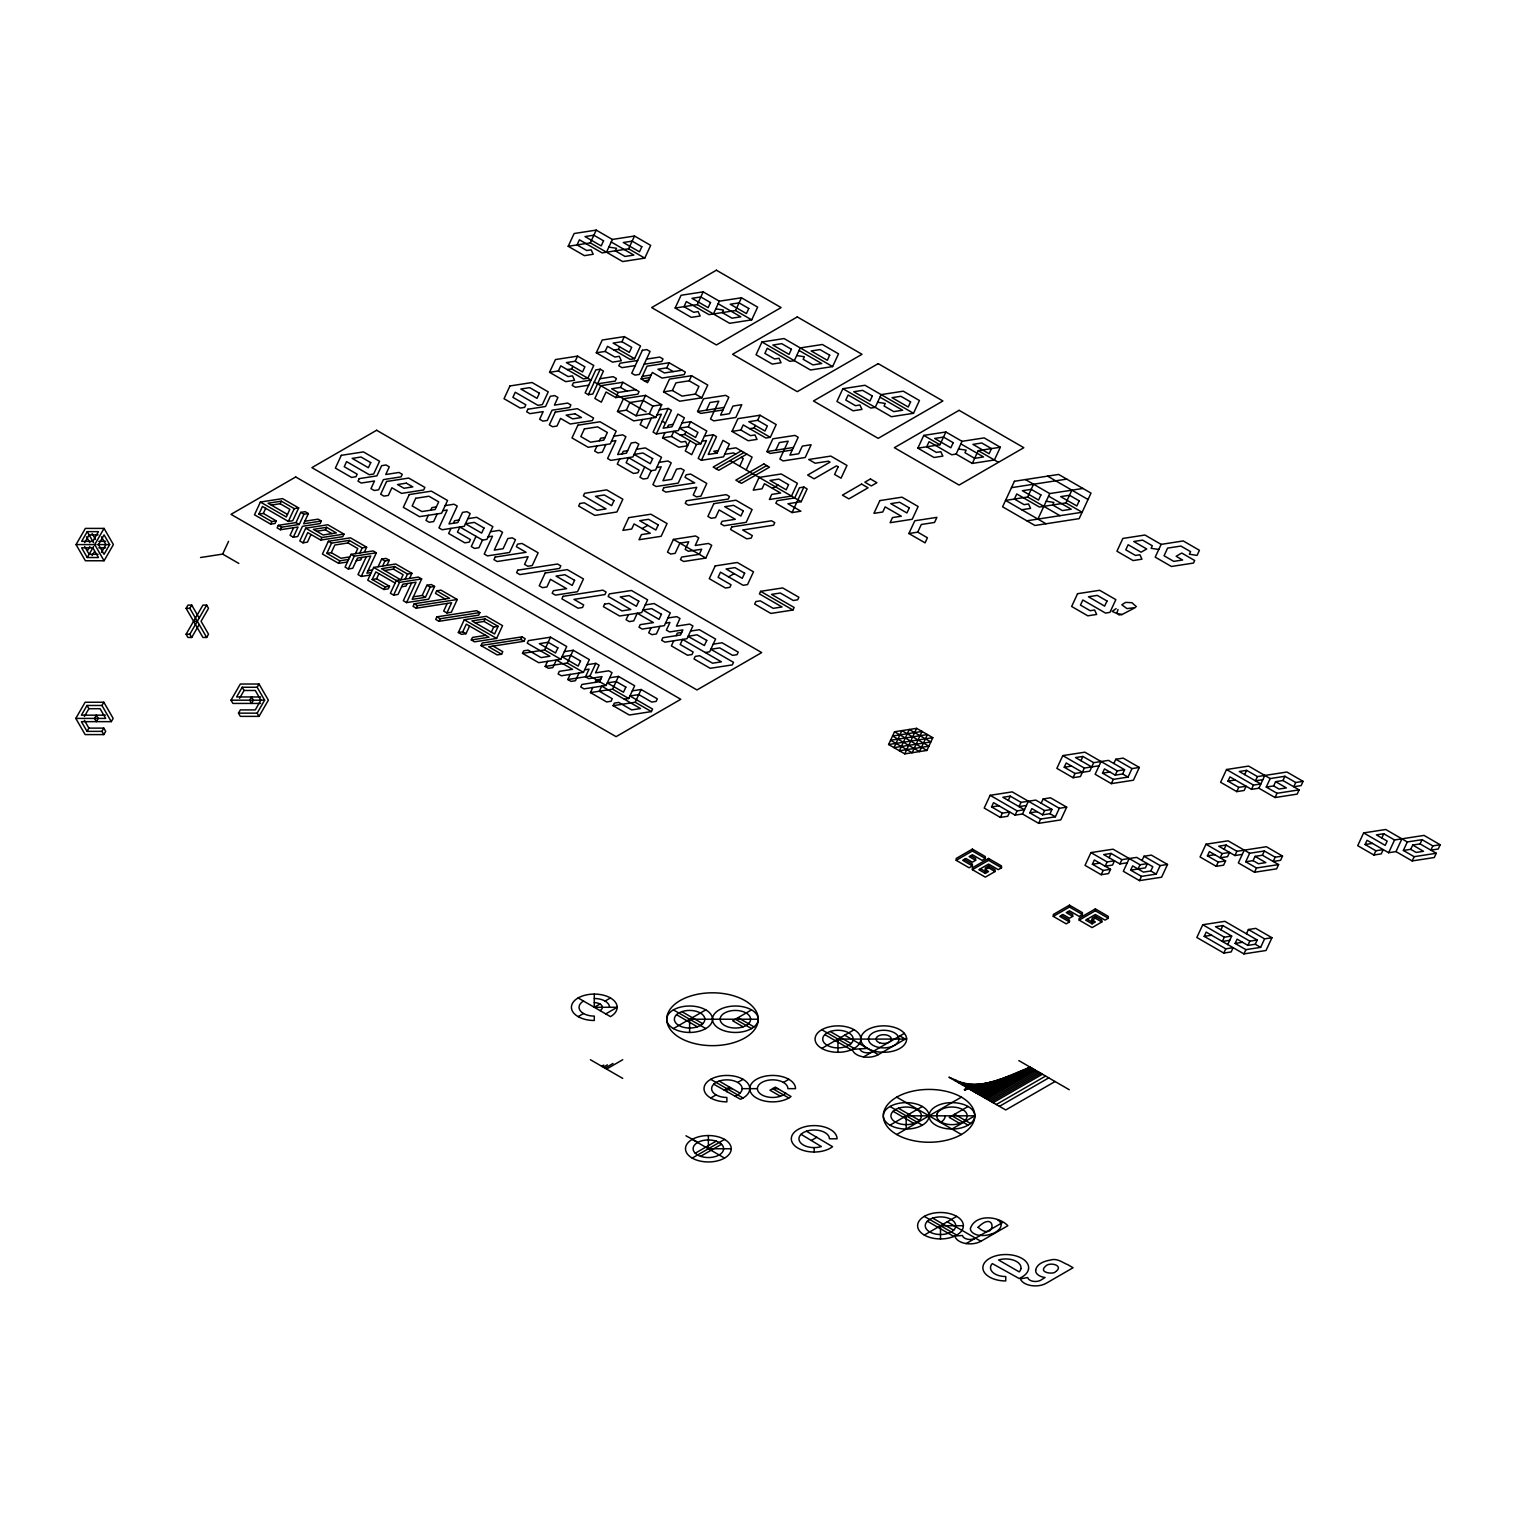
<?xml version="1.0" encoding="UTF-8"?>
<svg xmlns="http://www.w3.org/2000/svg" width="1516" height="1516" viewBox="0 0 1516 1516"><rect width="100%" height="100%" fill="white"/><g stroke="black" fill="none" stroke-linecap="round" stroke-linejoin="round"><path stroke-width="1.5" d="M758.265 1019.226L758.208 1020.533A45.764 26.416 0 0 1 712.501 1045.661A45.764 26.416 0 0 1 666.794 1020.533L666.794 1017.937A45.764 26.416 0 0 1 712.501 992.809A45.764 26.416 0 0 1 758.208 1017.937L758.265 1019.226L689.609 1019.226L689.609 1032.434M963.38 1225.724L963.134 1227.657A22.873 13.208 0 0 1 962.035 1230.177L961.637 1230.784A22.873 13.208 0 0 1 956.672 1235.066L953.204 1236.715A22.873 13.208 0 0 1 919.359 1230.784A22.873 13.208 0 0 1 936.035 1212.762A22.873 13.208 0 0 1 963.38 1225.724L940.489 1225.724L940.489 1238.932M382.676 566.036L384.931 560.939L389.29 560.276L386.921 565.373M200.548 557.509L222.644 554.098L228.575 541.345M260.392 502.042L254.48 514.796L270.663 524.138L275.078 523.456L276.272 520.898L263.329 513.431L258.895 514.114L262.457 506.458L288.343 521.409L292.759 520.708L298.69 507.955L282.507 498.612L260.392 502.042L286.297 516.975L289.84 509.319L280.138 503.71L271.288 505.093M263.329 513.431L265.698 508.315M270.663 524.138L271.838 521.58L276.272 520.898M280.138 503.71L281.313 501.171L294.256 508.637L298.69 507.955M293.308 537.214L297.723 536.531L302.461 526.317L320.141 523.589L321.335 521.03L303.655 523.778L308.392 513.564L303.977 514.246L299.239 524.46L295.999 522.584L278.319 525.313L277.125 527.871L280.365 529.747L298.046 527L293.308 537.214L290.068 535.337L293.63 527.682M280.365 529.747L281.559 527.189L299.239 524.46M288.343 521.409L294.256 508.637M295.999 522.584L300.736 512.37L305.152 511.688L308.392 513.564M303.011 542.823L307.748 532.609L320.71 540.075L342.805 536.664L343.98 534.106L327.816 524.763L305.701 528.193L299.789 540.947L303.011 542.823L307.445 542.141L310.988 534.485M320.71 540.075L321.885 537.536L343.98 534.106M316.598 531.244L325.447 529.88L326.622 527.322L336.325 532.931L323.079 534.977L313.357 529.368L326.622 527.322M364.276 552.298L366.645 547.181L350.461 537.839L328.366 541.269L322.434 554.022L338.618 563.365L347.448 562M348.642 559.442L339.792 560.825L326.85 553.34L331.587 543.126L349.267 540.397L362.21 547.882L366.645 547.181M326.85 553.34L331.284 552.658L334.828 545.002L348.093 542.955L357.795 548.565L355.426 553.662M338.618 563.365L339.792 560.825M348.093 542.955L349.267 540.397M371.268 572.574L366.872 573.219L376.347 552.79L373.107 550.933L351.011 554.344L345.079 567.098L348.32 568.974L352.735 568.292L357.473 558.077L370.738 556.031L361.263 576.44L358.022 574.583L366.322 556.713M348.32 568.974L354.251 556.22L376.347 552.79M359.842 552.98L362.21 547.882M361.907 557.395L360.713 559.954L356.298 560.636M409.566 578.449L411.935 573.351L395.771 564.009L373.656 567.42L367.744 580.192L383.927 589.516L388.342 588.833L389.517 586.294L376.574 578.809L372.159 579.491L375.854 571.93L395.126 583.054M378.09 566.738L381.634 559.082L386.049 558.4L389.29 560.276M376.574 578.809L378.943 573.711M383.927 589.516L385.102 586.976L389.517 586.294M384.552 570.471L393.402 569.106L394.577 566.548L407.52 574.033L411.935 573.351M428.346 515.288L425.977 520.405L429.218 522.262L433.652 521.58L437.195 513.924M430.715 510.191L431.908 507.633L436.324 506.95M421.656 578.941L418.416 577.084L396.32 580.495L390.389 593.268L393.629 595.125L399.542 582.371L421.656 578.941L412.181 599.37L425.428 597.323L430.165 587.109L434.599 586.427L428.668 599.18L406.572 602.61L403.332 600.734L411.632 582.864M405.151 579.131L407.52 574.033M407.198 583.546L406.023 586.105L401.607 586.787M568.197 246.293L574.128 233.521L596.224 230.11L612.407 239.452L634.503 236.022L650.686 245.365L644.755 258.137L622.659 261.548L590.293 242.863L568.197 246.293L584.38 255.636L593.211 254.271L591.164 249.837L586.749 250.519L577.046 244.929L579.415 239.812L602.06 252.888L628.59 248.795L644.755 258.137M406.572 602.61L416.047 582.182L402.782 584.229L398.045 594.443L393.629 595.125M445.173 599.01L435.471 593.4L436.646 590.842L449.589 598.308L414.228 603.785L413.034 606.343L416.275 608.2L451.635 602.743L446.898 612.938L443.676 611.081L447.22 603.425M451.01 528.364L448.641 533.48L464.825 542.823L469.24 542.141L470.415 539.582L457.472 532.116L459.841 527L482.505 540.075L486.92 539.393L492.852 526.639L476.668 517.297L467.819 518.661M453.379 523.266L454.554 520.708L458.988 520.026M416.275 608.2L417.469 605.661L457.245 599.502L451.332 612.256L446.898 612.938M413.356 596.811L422.206 595.447L426.944 585.233L431.359 584.551L434.599 586.427M590.293 242.863L596.224 230.11M549.55 372.311L555.462 359.557L577.577 356.127L593.76 365.47L587.829 378.242L583.414 378.924L560.749 365.849L558.381 370.946L549.55 372.311L565.733 381.653L574.564 380.289L572.517 375.873L568.102 376.555L558.381 370.946M436.873 616.86L435.698 619.419L438.939 621.295L478.715 615.136L479.89 612.578L476.668 610.702L436.873 616.86L440.114 618.736L479.89 612.578M606.476 252.206L612.407 239.452M476.024 536.342L471.286 546.556L474.527 548.432L478.942 547.731L482.505 540.075M438.939 621.295L440.114 618.736M567.23 369.582L571.646 368.9L572.84 366.341M575.208 361.244L584.911 366.834L582.542 371.951L566.359 362.608L575.208 361.244L577.577 356.127M628.59 248.795L634.503 236.022M469.562 626.032L465.999 633.688L461.584 634.37L458.344 632.494L464.275 619.741L486.371 616.311L502.554 625.653L496.623 638.425L474.527 641.837L471.286 639.96L472.48 637.421L485.726 635.356M458.344 632.494L462.759 631.812L466.322 624.156L488.967 637.232L471.286 639.96M596.3 352.792L602.231 340.02L624.327 336.609L640.51 345.951L634.598 358.705L630.163 359.387L607.518 346.311L605.149 351.428L596.3 352.792L612.483 362.135L621.333 360.77L619.286 356.336L614.852 357.018L605.149 351.428M588.379 394.729L600.222 369.203L603.463 371.079L592.794 394.046L588.379 394.729L585.138 392.871L595.807 369.885L600.222 369.203M475.152 622.792L484.002 621.427L485.177 618.869L498.139 626.335L494.576 633.991L471.931 620.916L485.177 618.869M501.606 654.23L497.172 654.912L480.989 645.57L482.183 643.03L521.959 636.872L525.199 638.729L524.024 641.287L488.664 646.764L501.606 654.23L502.781 651.672L493.079 646.081M613.999 350.044L618.414 349.362L619.589 346.823M621.958 341.706L631.679 347.316L629.311 352.413L613.127 343.071L621.958 341.706L624.327 336.609M491.336 632.134L493.704 627.018L498.139 626.335M615.761 397.609L637.876 394.179L639.051 391.621L622.868 382.278L600.772 385.708L594.859 398.462L601.321 402.195L606.059 392L615.761 397.609L618.13 392.492L635.829 389.764M618.13 392.492L611.668 388.759L620.499 387.395L622.868 382.278M597.02 445.912L594.651 451.029L597.891 452.886L602.307 452.204L605.85 444.548M599.389 440.815L600.563 438.257L604.998 437.574M617.505 411.537L623.417 398.784L645.532 395.373L661.715 404.715L655.784 417.469L633.688 420.88L617.505 411.537L626.354 410.173L636.057 415.782L649.322 413.735L655.784 417.469M626.354 410.173L629.898 402.517L643.163 400.47L652.865 406.08L661.715 404.715M641.116 378.924L647.029 366.171L669.143 362.76L685.327 372.083L684.133 374.642L662.037 378.071L652.316 372.462L647.578 382.676L641.116 378.924L649.947 377.56M480.989 645.57L520.784 639.411L521.959 636.872M675.151 308.032L681.063 295.279L703.178 291.849L719.342 301.191L741.457 297.78L757.64 307.123L751.709 319.876L729.613 323.306L697.246 304.621L675.151 308.032L691.334 317.375L700.165 316.01L698.118 311.595L693.703 312.277L683.981 306.668L686.35 301.57L709.014 314.646L735.525 310.534L751.709 319.876M522.508 653.358L523.702 650.819L528.118 650.137L541.06 657.603L549.91 656.239L527.246 643.163L528.44 640.605L550.535 637.175L566.719 646.517L560.806 659.289L538.692 662.7L522.508 653.358L544.623 649.947L560.806 659.289M636.057 415.782L645.532 395.373M619.665 458.988L617.296 464.104L633.48 473.447L637.895 472.765L639.089 470.206L626.146 462.74L628.515 457.624L651.16 470.699L655.575 470.017L661.507 457.264L645.323 447.921L636.474 449.286M622.034 453.89L623.228 451.332L627.643 450.65M642.519 419.515L640.15 424.632L646.631 428.365L651.368 418.151M682.086 370.226L664.406 372.955L657.925 369.222L666.775 367.857L669.143 362.76M697.246 304.621L703.178 291.849M649.322 413.735L652.865 406.08M663.534 391.886L669.466 379.114L691.561 375.703L707.745 385.045L701.832 397.798L679.718 401.228L663.534 391.886L672.384 390.503L682.086 396.112L695.351 394.065L701.832 397.798M544.623 649.947L550.535 637.175M672.384 390.503L675.928 382.847L689.193 380.8L698.914 386.409L695.351 394.065M564.35 651.634L573.2 650.269L589.364 659.612L583.452 672.365L561.356 675.776L558.115 673.919L559.29 671.361L572.555 669.314L556.372 659.972L552.828 667.627L548.413 668.31L545.173 666.434L547.541 661.336M656.333 433.974L668.177 408.448L671.417 410.305L663.117 428.175L671.967 426.811L677.879 414.058L684.36 417.791L678.429 430.544L656.333 433.974L653.093 432.098L661.393 414.228L656.978 414.91M713.43 313.964L719.342 301.191M644.679 466.966L639.942 477.18L643.182 479.037L647.597 478.355L651.16 470.699M662.587 437.859L671.436 436.475L681.139 442.085L685.554 441.402L687.62 445.818L678.77 447.201L662.587 437.859L665.012 432.629M667.381 427.512L668.518 425.086L673.085 424.385M689.193 380.8L691.561 375.703M671.436 436.475L673.805 431.378L696.45 444.453L700.885 443.771L706.797 431.018L690.614 421.675L681.935 423.021M545.173 666.434L567.268 663.023L573.2 650.269M735.525 310.534L741.457 297.78M579.036 673.047L575.474 680.703L571.058 681.385L567.818 679.528L570.187 674.412M680.267 435.111L684.701 434.429L685.876 431.87M688.245 426.773L697.966 432.382L695.598 437.48L679.414 428.137L688.245 426.773L690.614 421.675M722.924 409.983L700.828 413.413L697.587 411.537L703.519 398.784L725.614 395.354L728.855 397.23L720.555 415.1L729.404 413.716L732.948 406.061L741.798 404.696L735.866 417.469L713.771 420.88L710.53 419.003L718.83 401.153L709.981 402.517L706.437 410.173M689.988 440.72L685.251 450.934L691.713 454.667L696.45 444.453M567.818 679.528L589.913 676.098L595.845 663.345L599.085 665.202L595.523 672.858L608.788 670.811L612.028 672.687L606.097 685.44L584.001 688.87L580.761 686.994L581.955 684.436L599.635 681.707L602.004 676.61L588.739 678.656L585.498 676.78L589.061 669.125L584.626 669.807M632.305 690.86L641.154 689.496L657.319 698.838L656.144 701.396L651.728 702.079L638.786 694.593L629.936 695.977L652.581 709.052L651.406 711.591L629.311 715.021L613.127 705.679L614.302 703.121L618.736 702.439L631.679 709.905L640.51 708.54L601.681 686.123L599.313 691.239L612.256 698.705L611.081 701.264L606.646 701.946L590.463 692.604L592.832 687.487M595.201 682.389L596.394 679.831L600.81 679.149M628.439 614.624L626.07 619.741L629.311 621.598L633.726 620.916L637.27 613.26L653.453 622.602L640.188 624.649L639.013 627.207L642.253 629.083L664.349 625.653L670.28 612.9L654.097 603.558L645.248 604.922M701.434 460.277L713.278 434.751L716.5 436.627L708.218 454.478L717.049 453.113L722.98 440.36L729.442 444.093L723.53 456.847L701.434 460.277L698.194 458.401L706.475 440.531L702.06 441.213M761.961 341.991L756.048 354.744L772.231 364.086L781.062 362.722L779.016 358.288L774.6 358.97L764.879 353.38L767.248 348.263L789.912 361.358L794.327 360.656L800.259 347.903L822.354 344.492L838.538 353.834L832.606 366.588L810.51 369.999L761.961 341.991L784.075 338.561L832.606 366.588M673.426 539.393L667.495 552.146L670.735 554.022L675.151 553.34L679.888 543.126L688.738 541.762L685.175 549.417L688.416 551.274L701.681 549.228L699.312 554.325L681.631 557.073L680.438 559.612L683.678 561.489L705.793 558.077L711.705 545.305L708.465 543.448L695.219 545.495L698.762 537.839L695.522 535.963L673.426 539.393L705.793 558.077M732.001 431.397L737.932 418.643L760.028 415.232L776.211 424.575L770.28 437.328L765.864 438.01L743.219 424.935L740.85 430.032L732.001 431.397L748.184 440.739L757.034 439.375L754.968 434.959L750.553 435.642L740.85 430.032M590.463 692.604L612.578 689.174L618.49 676.42L634.673 685.763L628.761 698.516L624.327 699.198M651.084 627.7L648.715 632.816L651.956 634.673L656.371 633.991L659.934 626.335M749.681 428.668L754.115 427.986L755.29 425.428M757.659 420.33L767.361 425.939L764.993 431.037L748.828 421.694L757.659 420.33L760.028 415.232M739.713 466.189L743.257 458.533L741.21 457.358M613.127 705.679L635.223 702.249L641.154 689.496M746.175 469.922L752.107 457.169L735.923 447.826L727.074 449.191M673.748 640.794L671.38 645.892L687.544 655.234L691.978 654.552L693.153 651.994L680.21 644.527L682.579 639.411L721.408 661.829L712.577 663.212L699.634 655.727L695.2 656.409L694.025 658.967L710.208 668.31L732.304 664.899L733.498 662.34L710.833 649.265L719.683 647.9L732.626 655.367L737.041 654.685L738.235 652.126L722.052 642.784L713.202 644.148M676.117 635.678L677.292 633.138L681.707 632.437M792.281 450.025L770.166 453.436L766.944 451.579L772.857 438.806L794.971 435.395L798.193 437.271L789.912 455.122L798.743 453.758L802.305 446.102L811.136 444.738L805.223 457.491L783.128 460.921L779.887 459.045L788.168 441.175L779.338 442.558L775.775 450.214M842.877 388.683L836.946 401.456L853.129 410.798L861.96 409.415L859.913 404.999L855.498 405.682L845.795 400.072L848.164 394.975L870.809 408.05L875.225 407.368L881.156 394.615L903.252 391.185L919.435 400.527L913.504 413.299L891.408 416.711L842.877 388.683L864.973 385.272L913.504 413.299M792.034 512.579L803.878 487.053L807.118 488.929L801.187 501.682L787.922 503.748L800.865 511.214L792.034 512.579L775.851 503.236L777.045 500.697L794.725 497.949L799.463 487.754L803.878 487.053M760.596 591.335L759.402 593.893L782.048 606.969L773.217 608.333L760.274 600.867L755.859 601.549L754.665 604.088L770.848 613.43L792.944 610.019L794.138 607.461L771.473 594.386L780.323 593.021L793.266 600.488L797.681 599.805L798.875 597.266L782.692 587.924L760.596 591.335L792.944 610.019M917.843 448.149L923.775 435.395L945.87 431.984L962.054 441.327L984.149 437.897L1000.333 447.239L994.401 459.992L972.306 463.422L956.122 454.08L951.707 454.762L929.062 441.687L926.693 446.784L936.395 452.393L940.811 451.711L942.857 456.126L934.027 457.491L917.843 448.149L939.939 444.738L945.87 431.984M908.88 533.518L914.811 520.765L936.907 517.354L934.538 522.452L921.273 524.498L917.73 532.154L908.88 533.518L925.063 542.861L927.432 537.763L917.73 532.154M956.122 454.08L962.054 441.327M972.306 463.422L978.237 450.65L1000.333 447.239M888.603 744.527L894.535 731.773L916.63 728.343L932.814 737.686L926.882 750.439L904.787 753.869L888.603 744.527L932.814 737.686M904.787 753.869L916.63 728.343M1046.002 523.759L1005.544 500.413L1027.659 497.002L1033.571 484.229M1037.91 519.097L1049.754 493.572L1082.917 488.455M1021.727 509.755L1030.577 508.391L1028.53 503.975L1024.096 504.657L1014.393 499.048L1016.762 493.951L1039.408 507.026L1065.938 502.914L1071.85 490.161M1066.677 807.156L1059.324 808.293L1055.363 816.802L1040.639 819.076L1029.838 812.841L1031.828 808.596L1042.61 814.831L1049.982 813.675L1051.952 809.43L1044.581 810.567L1012.214 791.883L990.119 795.313L984.206 808.066L1000.37 817.408L1007.742 816.271L1009.713 812.008L1002.36 813.163L991.559 806.929L993.53 802.665L1015.114 815.134L1022.485 813.997L1038.668 823.34L1060.764 819.91L1066.677 807.156L1050.512 797.814L1043.141 798.951L1041.17 803.196M1000.37 817.408L1002.36 813.163M1008.273 800.391L1010.243 796.146L1021.026 802.362L1035.769 800.088L1051.952 809.43M1015.114 815.134L1017.084 810.87L1024.456 809.734L1002.872 797.283L1010.243 796.146M1021.026 802.362L1019.055 806.626L1026.427 805.489M1022.485 813.997L1028.398 801.225M1101.071 761.525L1095.139 774.297L1111.323 783.639L1133.418 780.209L1139.35 767.456L1131.978 768.593L1128.037 777.102L1113.294 779.376L1102.511 773.141L1104.482 768.896L1115.264 775.131L1122.636 773.975L1124.607 769.73L1117.254 770.867L1084.888 752.182L1062.792 755.612L1056.86 768.366L1073.044 777.708L1080.415 776.571L1084.357 768.062L1099.1 765.788M1161.142 544.377L1155.211 557.13L1171.394 566.472L1193.509 563.061L1194.684 560.503L1181.741 553.037L1176.132 556.258L1182.613 560.01L1173.763 561.375L1164.061 555.766L1167.604 548.11L1180.869 546.063L1190.591 551.653L1189.397 554.212L1197.053 555.406L1199.421 550.289L1183.238 540.947L1161.142 544.377L1144.959 535.034L1122.863 538.445L1116.932 551.218L1133.115 560.56L1141.965 559.177L1139.899 554.761L1135.484 555.443L1125.782 549.834L1128.15 544.737L1141.093 552.203L1146.702 548.981L1133.76 541.496L1142.59 540.132L1152.293 545.741L1151.118 548.299L1158.774 549.474M1124.607 769.73L1108.442 760.388L1093.699 762.662L1089.758 771.17L1075.015 773.463L1064.232 767.229L1066.203 762.965L1082.386 772.307M1038.668 823.34L1040.639 819.076M1042.61 814.831L1044.581 810.567M1073.044 777.708L1075.015 773.463M1080.946 760.691L1082.917 756.446L1093.699 762.662M1113.824 763.495L1115.795 759.251L1123.167 758.114L1139.35 767.456M1111.323 783.639L1113.294 779.376M1115.264 775.131L1117.254 770.867M1129.23 858.53L1123.318 871.283L1139.482 880.625L1161.597 877.214L1167.51 864.442L1160.157 865.598L1156.196 874.107L1150.815 870.98L1143.443 872.117L1132.66 865.901L1130.671 870.146L1145.414 867.872L1147.385 863.608L1140.013 864.764L1113.047 849.187L1090.952 852.598L1085.02 865.371L1101.203 874.713L1108.575 873.576L1110.546 869.312L1094.362 859.97L1092.392 864.234L1103.174 870.449L1110.546 869.312M1101.203 874.713L1103.174 870.449M1107.135 861.941L1105.164 866.205L1112.517 865.067L1114.506 860.804L1107.135 861.941L1090.952 852.598M1109.106 857.696L1111.076 853.432L1121.859 859.667L1136.602 857.393L1152.785 866.735L1150.815 870.98M1111.076 853.432L1103.705 854.588L1119.888 863.93L1121.859 859.667M1138.042 869.009L1140.013 864.764M1142.003 860.501L1143.974 856.256L1151.345 855.119L1167.51 864.442M1139.482 880.625L1141.472 876.381L1156.196 874.107M1270.2 778.561L1248.615 766.092L1226.52 769.522L1220.607 782.275L1236.772 791.617L1244.143 790.48L1246.114 786.236L1238.762 787.373L1227.96 781.138L1229.95 776.893L1251.515 789.343L1258.886 788.206L1275.07 797.549L1297.165 794.119L1299.136 789.874L1282.953 780.532L1275.6 781.669L1273.611 785.932L1266.258 787.069L1270.2 778.561L1284.924 776.268L1295.725 782.502L1303.078 781.365L1301.107 785.61L1293.754 786.766L1295.725 782.502M1275.183 857.203L1273.194 861.467L1280.565 860.33L1282.536 856.066L1275.183 857.203L1264.382 850.988L1249.658 853.262L1228.074 840.812L1205.978 844.222L1200.066 856.976L1216.23 866.318L1223.601 865.181L1225.572 860.936L1209.408 851.594L1207.418 855.839L1218.22 862.073L1225.572 860.936M1236.772 791.617L1238.762 787.373M1244.674 774.6L1246.645 770.355L1257.446 776.59L1286.913 772.023L1303.078 781.365M1251.515 789.343L1253.486 785.08L1260.857 783.943L1239.292 771.492L1246.645 770.355M1257.446 776.59L1255.456 780.835L1262.828 779.698M1216.23 866.318L1218.22 862.073M1222.161 853.565L1220.19 857.829L1227.562 856.673L1229.533 852.428L1222.161 853.565L1205.978 844.222M1224.132 849.32L1226.103 845.056L1236.904 851.291L1266.372 846.724L1282.536 856.066M1258.886 788.206L1264.799 775.434M1271.962 937.722L1264.59 938.859L1260.63 947.367L1245.906 949.66L1235.123 943.426L1237.094 939.162L1247.876 945.397L1255.248 944.26L1257.219 939.996L1224.852 921.33L1202.757 924.741L1196.844 937.494L1223.81 953.071L1231.163 951.934L1233.152 947.671L1225.781 948.827L1204.197 936.357L1206.186 932.113L1243.935 953.905L1266.031 950.494L1271.962 937.722L1255.779 928.379L1248.407 929.516L1246.436 933.78M1226.103 845.056L1218.75 846.193L1234.915 855.536L1236.904 851.291M1244.257 850.154L1238.345 862.907L1254.528 872.25L1276.624 868.839L1278.594 864.575L1262.411 855.232L1255.058 856.369L1253.069 860.633L1245.716 861.77L1249.658 853.262M1275.07 797.549L1277.041 793.285L1299.136 789.874M1282.953 780.532L1284.924 776.268M1220.911 929.82L1222.881 925.575L1249.847 941.152L1257.219 939.996M1227.752 944.563L1231.693 936.054L1224.341 937.191L1222.351 941.455L1229.722 940.318M1254.528 872.25L1256.499 867.986L1278.594 864.575M1262.411 855.232L1264.382 850.988M1223.81 953.071L1225.781 948.827M1243.935 953.905L1245.906 949.66M1247.876 945.397L1249.847 941.152M1407.303 841.949L1385.738 829.498L1363.642 832.909L1357.711 845.682L1373.894 855.024L1381.265 853.868L1383.236 849.623L1375.865 850.76L1365.082 844.526L1367.053 840.281L1388.637 852.731L1395.99 851.594L1412.173 860.936L1434.269 857.525L1436.258 853.262L1420.075 843.919L1412.704 845.056L1410.733 849.32L1403.361 850.457L1407.303 841.949L1422.046 839.675L1432.828 845.89L1440.2 844.753L1438.229 849.017L1430.858 850.154L1432.828 845.89M1373.894 855.024L1375.865 850.76M1381.796 838.007L1383.767 833.743L1394.549 839.978L1424.017 835.411L1440.2 844.753M1388.637 852.731L1394.549 839.978M1395.99 851.594L1401.921 838.841M1412.173 860.936L1414.144 856.692L1436.258 853.262M1420.075 843.919L1422.046 839.675M1118.012 609.508L1116.78 613.336L1122.048 614.53L1135.294 607.594L1126.957 608.598L1121.802 604.77L1125.725 602.364L1131.978 602.724L1136.394 606.684M76.046 544.585L85.389 528.402L104.073 528.402L113.397 544.585L104.073 560.768L85.389 560.768L76.046 544.585L94.731 544.585L104.073 528.402M87.246 531.642L81.637 541.345L92.855 541.345L98.464 531.642L87.246 531.642L93.594 542.652M84.631 542.652L89.122 534.883L98.085 534.883M87.625 550.403L89.861 546.518M87.246 557.528L98.464 557.528L92.855 547.826L81.637 547.826L87.246 557.528L93.594 546.518M92.116 555.595L94.352 551.71M101.458 552.355L105.93 544.585L101.458 536.816M109.664 544.585L104.073 554.288L98.464 544.585L104.073 534.883L109.664 544.585L96.967 544.585M75.8 718.413L85.142 702.23L103.827 702.23L113.169 718.413L111.293 721.654L81.409 721.654L87.018 731.356L101.951 731.356L103.827 728.116L105.684 731.356L103.827 734.597L85.142 734.597L75.8 718.413L105.684 718.413L100.094 708.711L88.876 708.711L84.403 716.481M103.827 702.23L101.951 705.471L87.018 705.471L81.409 715.173L105.419 715.173M87.018 731.356L88.876 728.116L103.827 728.116M199.183 624.516L191.717 637.459L187.984 637.459L186.108 634.219L202.917 605.092L206.669 605.092L208.526 608.333L201.059 621.276L208.526 634.219L206.669 637.459L202.917 637.459L186.108 608.333L187.984 605.092L191.717 605.092L199.183 618.035M186.108 608.333L189.841 608.333L191.717 605.092M186.108 634.219L189.841 634.219L206.669 605.092M260.619 703.424L232.877 703.424L231.001 700.184L240.343 684.019L259.028 684.019L268.37 700.184L259.028 716.367L240.343 716.367L238.467 713.145L240.343 709.905L255.294 709.905L260.885 700.184L255.294 690.481L244.076 690.481L239.604 698.251M259.028 684.019L257.151 687.241L242.219 687.241L236.61 696.962L260.619 696.962M238.467 713.145L257.151 713.145L264.637 700.184L257.151 687.241M1117.766 613.904L1112.157 611.403L1116.117 608.655M676.534 1014.697L676.155 1015.076A15.255 8.812 0 0 0 678.827 1025.46A15.255 8.812 0 0 0 696.81 1026.995L697.455 1026.787A15.255 8.812 0 0 0 702.704 1023.755L703.064 1023.376A15.255 8.812 0 0 0 700.392 1013.01A15.255 8.812 0 0 0 682.427 1011.456L681.764 1011.684A15.255 8.812 0 0 0 676.534 1014.697L697.36 1026.825M713.809 1084.13L713.43 1084.508A15.255 8.812 0 0 0 726.884 1097.47L726.884 1101.867A22.873 13.208 0 0 1 705.111 1084.622A22.873 13.208 0 0 1 740.206 1077.914A22.873 13.208 0 0 1 740.509 1099.271L713.752 1084.186A15.255 8.812 0 0 1 719.039 1081.098L719.702 1080.889A15.255 8.812 0 0 1 737.667 1082.424L743.067 1079.316M734.635 1096.239L734.729 1096.201A15.255 8.812 0 0 0 739.979 1093.188L740.339 1092.809A15.255 8.812 0 0 0 737.667 1082.424M785.743 1093.188L785.781 1093.131A15.255 8.812 0 0 1 780.494 1096.201L779.849 1096.428A15.255 8.812 0 0 1 758.208 1091.482A15.255 8.812 0 0 1 770.166 1079.96A15.255 8.812 0 0 1 787.903 1088.659L795.54 1088.659A22.873 13.208 0 0 0 765.656 1076.076A22.873 13.208 0 0 0 754.058 1096.352A22.873 13.208 0 0 0 791.03 1096.523L775.339 1087.105L769.957 1090.212L780.399 1096.239M801.111 1134.271L800.732 1134.65A15.255 8.812 0 0 0 803.404 1145.035A15.255 8.812 0 0 0 821.369 1146.57L801.054 1134.328A15.255 8.812 0 0 1 806.341 1131.258L806.986 1131.031A15.255 8.812 0 0 1 829.442 1138.8L837.059 1138.8A22.873 13.208 0 0 0 807.194 1126.236A22.873 13.208 0 0 0 795.578 1146.494A22.873 13.208 0 0 0 832.568 1146.683L806.436 1131.22M893.095 1111.304L892.716 1111.683A15.255 8.812 0 0 0 895.388 1122.067A15.255 8.812 0 0 0 913.371 1123.602L914.015 1123.394A15.255 8.812 0 0 0 919.264 1120.362L919.625 1119.983A15.255 8.812 0 0 0 916.953 1109.598A15.255 8.812 0 0 0 898.988 1108.063L898.325 1108.272A15.255 8.812 0 0 0 893.095 1111.304L913.921 1123.413M873.936 1051.024L872.932 1050.721A22.873 13.208 0 0 1 869.199 1049.299L866.015 1047.461A22.873 13.208 0 0 1 863.533 1045.301L863.021 1044.732A22.873 13.208 0 0 1 861.069 1041.018L860.823 1039.085A22.873 13.208 0 0 0 833.478 1026.124A22.873 13.208 0 0 0 816.802 1044.126A22.873 13.208 0 0 0 850.665 1050.057L854.133 1048.428A22.873 13.208 0 0 0 859.079 1044.126L859.496 1043.539A22.873 13.208 0 0 0 860.576 1041.018L860.823 1039.085A22.873 13.208 0 0 1 878.143 1026.256A22.873 13.208 0 0 1 903.896 1032.851L904.389 1033.438A22.873 13.208 0 0 1 906.492 1037.778L906.587 1039.085A22.873 13.208 0 0 1 902.74 1046.419L902.096 1046.95A22.873 13.208 0 0 1 882.596 1052.275L880.36 1052.142A22.873 13.208 0 0 1 873.936 1051.024L873.652 1051.043A7.675 4.434 0 0 1 865.465 1052.672A7.675 4.434 0 0 1 859.856 1048.864M1056.121 1271.318C1063.91 1265.292 1049.527 1261.596 1045.566 1266.22C1037.626 1273.061 1054.416 1274.615 1055.534 1271.64M1118.903 614.965L1122.048 614.53M883.316 1116.477A22.873 13.208 0 0 0 897.946 1128.15A22.873 13.208 0 0 0 922.353 1125.175L923.85 1124.209A22.873 13.208 0 0 0 923.85 1107.457L922.353 1106.49A22.873 13.208 0 0 0 897.946 1103.515A22.873 13.208 0 0 0 883.316 1115.189M940.489 1122.446L941.569 1121.764A16.183 9.342 0 0 0 945.226 1115.833M741.21 450.877L713.183 467.061L718.792 470.301L746.82 454.118M715.988 468.671L744.015 452.507M642.159 528.591L647.768 525.351M738.633 481.747L766.66 465.583M772.497 488.36L778.106 485.12M728.571 576.876L734.18 573.635M578.127 1016.63L583.508 1013.522M594.291 994.079L594.291 1007.287L600.014 1003.99M605.092 1001.072L610.474 997.945M605.737 1013.901L617.183 1007.287L594.291 1007.287M970.771 855.649L975.622 858.454L975.622 860.33L969.141 856.597L972.381 854.721L982.084 860.33L985.324 858.454L985.324 856.597L972.381 849.112L956.198 858.454L956.198 860.33L969.141 867.796L972.381 865.939L972.381 864.063L964.29 859.401M956.198 860.33L972.381 850.988L985.324 858.454M601.7 1066.26L603.728 1065.104M603.33 1067.207L607.366 1064.857M604.941 1068.136L613.033 1063.455M673.426 1028.568L705.793 1009.883M606.571 1069.064L622.735 1059.722M975.622 860.33L972.381 862.187L965.9 858.454L962.679 860.33L972.381 865.939M988.565 858.454L972.381 867.796L972.381 869.672L985.324 877.139L995.027 871.529L995.027 869.672L988.565 865.939L985.324 867.796L985.324 869.672L988.565 871.529L985.324 873.405L978.843 869.672L988.565 864.063L998.267 869.672L1001.508 867.796L1001.508 865.939L988.565 858.454L988.565 860.33L972.381 869.672M985.324 869.672L988.565 867.796L995.027 871.529M980.473 868.744L985.324 871.529L986.935 870.601M751.557 1009.883L732.683 1020.78L743.124 1026.825M710.701 1098.001L716.102 1094.874M724.193 1090.212L729.575 1087.105M821.767 1048.428L854.133 1029.743M1067.851 911.703L1072.703 914.508L1072.703 916.384L1066.222 912.632L1069.462 910.775L1079.165 916.384L1082.405 914.508L1082.405 912.632L1069.462 905.166L1053.279 914.508L1053.279 916.384L1066.222 923.85L1069.462 921.974L1069.462 920.117L1061.371 915.437M1053.279 916.384L1069.462 907.042L1082.405 914.508M783.431 1082.424L788.832 1079.316M1072.703 916.384L1069.462 918.241L1062.981 914.508L1059.76 916.384L1069.462 921.974M1095.348 908.899L1079.165 918.241L1079.165 920.117L1092.107 927.584L1101.829 921.974L1101.829 920.117L1095.348 916.384L1092.107 918.241L1092.107 920.117L1095.348 921.974L1092.107 923.85L1085.645 920.117L1095.348 914.508L1105.05 920.117L1108.291 918.241L1108.291 916.384L1095.348 908.899L1095.348 910.775L1079.165 920.117M1092.107 920.117L1095.348 918.241L1101.829 921.974M1087.256 919.17L1092.107 921.974L1093.737 921.046M695.238 1153.221L716.12 1141.169M863.589 1056.917L904.351 1033.381M692.187 1158.091L724.553 1139.407M700.619 1156.329L721.521 1144.277M867.531 1048.428L852.352 1049.337A15.255 8.812 0 0 0 863.173 1056.86L863.874 1056.974A15.255 8.812 0 0 0 878.351 1054.624L906.549 1038.346M811.496 1140.373L816.878 1137.246M955.27 1080.832L956.122 1080.34C981.06 1091.804 1007.249 1075.886 1030.16 1067.15M958.415 1082.67L959.836 1081.855M889.987 1125.175L922.353 1106.49M961.58 1084.49L963.892 1083.144M963.153 1085.399L966.128 1083.675M964.726 1086.309L968.553 1084.092M965.521 1086.764L969.861 1084.262M966.317 1087.218L971.225 1084.376M966.696 1087.446L971.945 1084.414M967.094 1087.673L972.666 1084.452M967.492 1087.901L973.424 1084.471M967.265 1088.488L974.598 1084.49M968.288 1088.355L974.996 1084.471M968.478 1088.469L975.83 1084.452M968.876 1088.696L976.683 1084.414M969.274 1088.924L977.119 1084.395M969.463 1089.038L978.028 1084.319M969.861 1089.265L978.957 1084.243M970.259 1089.492L979.431 1084.186M970.448 1089.606L980.416 1084.073M980.928 1084.016L970.846 1089.833L981.97 1083.864M971.434 1090.175L983.069 1083.694M971.832 1090.402L983.619 1083.599M972.021 1090.516L984.775 1083.39M896.695 1134.518L961.409 1097.148M972.419 1090.743L985.362 1083.277M972.628 1090.857L986.594 1083.011M973.007 1091.084L987.882 1082.727M973.405 1091.312L988.546 1082.576M973.613 1091.425L989.91 1082.235M973.992 1091.653L990.63 1082.064M974.201 1091.766L991.35 1081.874M974.598 1091.994L992.847 1081.458M974.996 1092.221L994.439 1081.003M975.375 1092.449L996.069 1080.51M975.773 1092.676L997.793 1079.96M976.171 1092.903L999.612 1079.373M976.569 1093.131L1001.526 1078.729M976.967 1093.358L1003.535 1078.028M977.346 1093.586L1005.639 1077.27M977.744 1093.813L1007.856 1076.436M978.142 1094.04L1010.187 1075.545M978.54 1094.268L1012.65 1074.579M978.938 1094.495L1015.246 1073.536M979.317 1094.723L1017.975 1072.418M979.715 1094.95L1020.874 1071.206M980.113 1095.177L1023.906 1069.898M980.511 1095.405L1030.027 1067.074M981.288 1095.86L1030.596 1067.397M982.084 1096.314L1031.392 1067.851M982.88 1096.788L1032.188 1068.306M968.118 1106.49L949.243 1117.387L959.685 1123.413M983.657 1097.243L1032.965 1068.761M984.452 1097.698L1033.76 1069.216M985.248 1098.152L1034.556 1069.671M986.025 1098.607L1035.333 1070.125M986.821 1099.062L1036.129 1070.58M988.394 1099.972L1037.702 1071.509M989.967 1100.881L1039.275 1072.418M991.559 1101.791L1040.867 1073.328M993.132 1102.7L1042.439 1074.238M951.934 1129.041L974.826 1115.833L974.769 1114.544A45.764 26.416 0 0 0 929.062 1089.417A45.764 26.416 0 0 0 883.354 1114.544L883.354 1117.121A45.764 26.416 0 0 0 929.062 1142.249A45.764 26.416 0 0 0 974.769 1117.121L974.826 1115.833L906.17 1115.833L906.17 1129.041M996.277 1104.52L1045.585 1076.057M999.442 1106.339L1048.75 1077.876M1055.06 1081.514L1005.752 1109.977L948.959 1077.194L956.122 1080.34M924.305 1235.066L956.672 1216.382M966.128 1243.575L1002.436 1222.616M975.451 1238.174A7.618 4.396 0 0 1 967.53 1239.216A7.618 4.396 0 0 1 962.489 1235.521L954.909 1235.976A15.255 8.812 0 0 0 965.711 1243.499L966.431 1243.613A15.255 8.812 0 0 0 980.909 1241.263L1007.837 1225.724C998.646 1215.87 975.508 1213.691 970.392 1228.396A12.147 7.012 0 0 0 979.772 1235.483M692.187 1139.407L693.001 1138.971A22.873 13.208 0 0 1 730.655 1145.755A22.873 13.208 0 0 1 702.097 1161.446A22.873 13.208 0 0 1 692.187 1139.407L724.553 1158.091M991.559 1234.005L992.26 1233.759A20.352 11.749 0 0 0 998.021 1230.423L998.457 1230.026A16.714 9.646 0 0 0 1000.996 1223.658M637.668 360.486L619.987 363.215L618.793 365.773L622.034 367.649L635.299 365.583M646.498 359.121L659.763 357.075L663.004 358.932L661.81 361.49L644.129 364.219M599.9 378.735L613.165 376.688L616.406 378.545L615.212 381.103L597.531 383.832M642.291 376.385L651.141 375.002M588.701 385.197L575.436 387.262L572.195 385.386L573.389 382.828L591.069 380.099L571.646 368.9M644.357 380.8L648.772 380.118M659.346 409.813L668.177 408.448M697.587 411.537L724.117 407.444M613.828 436.21L622.678 434.846L625.9 436.703L617.618 454.573L626.449 453.208L631.187 442.994L635.621 442.312L638.842 444.188L632.93 456.941L610.834 460.371L607.594 458.495L615.875 440.625L611.46 441.308M281.313 501.171L268.067 503.217L287.471 514.436M704.428 436.115L713.278 434.751M718.243 450.555L713.828 451.237L717.049 453.113M659.138 462.361L667.969 460.997L671.209 462.873L662.928 480.724L671.759 479.359L676.496 469.145L680.911 468.463L684.152 470.339L678.239 483.092L656.125 486.522L652.903 484.646L661.184 466.776L656.769 467.478M724.705 454.307L733.555 452.924L735.601 454.118M304.83 521.22L318.095 519.173L321.335 521.03M766.944 451.579L793.455 447.466M445.173 505.586L454.004 504.222L457.245 506.079L448.963 523.949L457.794 522.584L462.532 512.37L466.947 511.688L470.187 513.564L464.275 526.317L442.16 529.747L438.939 527.871L447.22 510.001L442.805 510.684M490.483 531.737L499.314 530.373L502.554 532.249L494.254 550.1L503.104 548.735L507.841 538.54L512.256 537.839L515.497 539.715L509.565 552.468L487.47 555.898L484.229 554.022L492.529 536.171L488.114 536.854M349.817 556.903L340.986 558.267L331.284 552.658M368.047 570.66L372.481 569.978M394.577 566.548L381.482 568.708L400.736 579.813L403.104 574.716L393.402 569.106M361.263 576.44L370.112 575.076M1011.475 487.659L1066.733 479.113M436.646 590.842L441.061 590.16L457.245 599.502M1026.863 520.803L1082.121 512.256L1065.938 502.914M667.912 617.997L676.742 616.633L679.983 618.509L676.42 626.165L689.685 624.099L692.926 625.975L686.994 638.729L664.899 642.159L661.658 640.283L662.852 637.724L680.532 634.996L682.901 629.898L669.636 631.945L666.396 630.069L669.958 622.413L665.543 623.114M690.557 631.073L699.388 629.709L715.571 639.051L709.659 651.804L705.224 652.505M586.995 664.709L595.845 663.345M609.659 677.785L618.49 676.42M1082.917 756.446L1075.545 757.583L1091.728 766.925M1064.232 767.229L1071.604 766.092M1102.511 773.141L1109.883 772.004M991.559 806.929L998.93 805.792M1227.96 781.138L1235.332 780.001M1029.838 812.841L1037.209 811.704M1092.392 864.234L1099.763 863.097M1119.888 863.93L1127.26 862.775M1207.418 855.839L1214.79 854.702M1234.915 855.536L1242.286 854.399M1383.767 833.743L1376.395 834.88L1387.178 841.115L1385.207 845.378L1363.642 832.909M1365.082 844.526L1372.454 843.389M1222.881 925.575L1215.51 926.712L1231.693 936.054M1204.197 936.357L1211.568 935.22M1235.123 943.426L1242.476 942.289M98.824 541.345L105.552 541.345M98.824 547.826L105.552 547.826M98.085 554.288L89.122 554.288L84.631 546.518M193.593 621.276L197.326 621.276M231.001 700.184L264.637 700.184M906.587 1039.085L837.95 1039.085L837.95 1052.293M732.285 1088.659L726.884 1088.659L726.884 1091.766M742.139 1088.659L757.394 1088.659M778.049 1088.659L772.648 1088.659L788.832 1098.001M731.262 1148.749L708.37 1148.749L708.37 1135.541M979.829 1235.351L980.53 1235.407A14.099 8.149 0 0 0 982.709 1235.502L983.448 1235.502A17.605 10.157 0 0 0 991.54 1233.986M608.845 247.108L616.5 248.283L615.325 250.841L625.028 256.45L633.878 255.086L611.213 242.01M715.798 308.847L723.454 310.041L722.26 312.58L731.982 318.189L740.812 316.825L718.167 303.75M796.696 355.559L804.352 356.753L803.177 359.292L812.879 364.901L821.71 363.537L799.065 350.461M877.593 402.271L885.249 403.446L884.074 406.004L893.777 411.613L902.626 410.249L879.962 397.154M958.491 448.982L966.147 450.157L964.972 452.716L974.674 458.325L983.524 456.941L960.86 443.866M1046.211 501.228L1053.866 502.421L1052.672 504.961L1062.375 510.57L1071.225 509.205L1048.579 496.13M685.933 1135.787L696.867 1141.737M381.634 559.082L384.931 560.939M1047.594 476.138L1088.033 499.503M978.237 450.65L998.457 462.342M1025.479 479.568L1049.754 493.572M923.775 435.395L939.939 444.738M1027.659 497.002L1060.006 515.686M666.775 367.857L673.237 371.591M618.414 349.362L634.598 358.705M754.115 427.986L770.28 437.328M620.499 387.395L626.98 391.128M1412.704 845.056L1423.486 851.291L1416.115 852.428L1410.733 849.32M594.31 381.975L646.081 411.859M662.265 421.202L665.486 423.078M684.701 434.429L700.885 443.771M729.992 460.58L801.187 501.682M1403.361 850.457L1414.144 856.692M1275.6 781.669L1286.383 787.903L1279.011 789.04L1273.611 785.932M1266.258 787.069L1277.041 793.285M1226.52 769.522L1253.486 785.08M1115.795 759.251L1131.978 768.593M1122.636 773.975L1128.037 777.102M1255.058 856.369L1265.841 862.604L1258.47 863.741L1253.069 860.633M1062.792 755.612L1084.357 768.062M1245.716 861.77L1256.499 867.986M1143.974 856.256L1160.157 865.598M1043.141 798.951L1059.324 808.293M1049.982 813.675L1055.363 816.802M1248.407 929.516L1264.59 938.859M894.535 731.773L926.882 750.439M1130.671 870.146L1141.472 876.381M1255.248 944.26L1260.63 947.367M990.119 795.313L1017.084 810.87M1202.757 924.741L1224.341 937.191M1095.348 910.775L1108.291 918.241M988.565 860.33L1001.508 867.796M567.268 663.023L583.452 672.365M589.913 676.098L606.097 685.44M612.578 689.174L628.761 698.516M635.223 702.249L651.406 711.591M300.736 512.37L303.977 514.246M426.944 585.233L430.165 587.109M520.784 639.411L524.024 641.287M325.447 529.88L331.909 533.613M484.002 621.427L493.704 627.018M305.701 528.193L321.885 537.536M328.366 541.269L331.587 543.126M351.011 554.344L354.251 556.22M373.656 567.42L399.542 582.371M422.206 595.447L425.428 597.323M464.275 619.741L496.623 638.425M258.895 514.114L271.838 521.58M278.319 525.313L281.559 527.189M372.159 579.491L385.102 586.976M414.228 603.785L417.469 605.661M462.759 631.812L465.999 633.688M222.644 554.098L238.827 563.44M1018.847 1060.613L1069.254 1089.72M899.898 1035.959L905.279 1039.085M844.696 1035.182L878.351 1054.624M830.2 1031.486L851.082 1043.558M821.767 1029.743L854.133 1048.428M824.818 1034.613L851.291 1049.811M954.625 1114.279L970.581 1123.489M951.934 1115.833L968.118 1125.175M896.695 1097.148L961.409 1134.518M898.42 1108.253L919.302 1120.305M738.084 1017.672L754.02 1026.882M889.987 1106.49L922.353 1125.175M735.374 1019.226L751.557 1028.568M681.878 1011.646L702.761 1023.698M673.426 1009.883L705.793 1028.568M578.127 997.945L610.474 1016.63A22.873 13.208 0 0 0 605.737 995.86A22.873 13.208 0 0 0 572.195 1003.876A22.873 13.208 0 0 0 594.291 1020.495L594.291 1016.099A15.255 8.812 0 0 1 580.211 1010.66A15.255 8.812 0 0 1 583.508 1001.072M719.134 1081.079L740.016 1093.131M710.701 1079.316L743.067 1098.001M947.235 1221.82L980.909 1241.263M932.738 1218.144L953.64 1230.196M924.305 1216.382L956.672 1235.066M927.356 1221.252L953.829 1236.45M590.387 1059.722L622.735 1078.407M242.219 687.241L244.076 690.481M257.151 713.145L259.028 716.367M189.841 608.333L206.669 637.459M189.841 634.219L191.717 637.459M92.116 533.575L95.47 539.412M94.731 544.585L104.073 560.768M86.507 536.816L89.861 542.652M101.951 705.471L111.293 721.654M87.018 705.471L88.876 708.711M101.951 731.356L103.827 734.597M84.403 720.346L88.876 728.116M1000.882 1223.658L1000.768 1223.26A11.844 6.841 0 0 0 997.604 1219.793M1095.348 916.384L1095.348 918.241M1092.107 921.974L1092.107 923.85M1069.462 905.166L1069.462 907.042M988.565 865.939L988.565 867.796M985.324 871.529L985.324 873.405M972.381 849.112L972.381 850.988M814.187 1147.612L814.187 1152.027M594.291 998.494A15.255 8.812 0 0 1 609.546 1007.287M594.291 1002.626A8.092 4.662 0 0 1 601.776 1005.506A8.092 4.662 0 0 1 600.014 1010.603M666.756 1018.581A22.873 13.208 0 0 1 701.377 1007.894A22.873 13.208 0 0 1 701.377 1030.558A22.873 13.208 0 0 1 666.756 1019.87M758.227 1019.87A22.873 13.208 0 0 1 754.4 1026.578L753.755 1027.109A22.873 13.208 0 0 1 716.992 1027.109A22.873 13.208 0 0 1 727.661 1006.795A22.873 13.208 0 0 1 758.227 1018.581M974.788 1116.477A22.873 13.208 0 0 1 970.96 1123.167L970.316 1123.697A22.873 13.208 0 0 1 961.712 1127.771L960.689 1128.037A22.873 13.208 0 0 1 934.974 1124.701L934.254 1124.209A22.873 13.208 0 0 1 934.254 1107.457L934.974 1106.964A22.873 13.208 0 0 1 959.647 1103.402A22.873 13.208 0 0 1 974.788 1115.189M964.745 1089.682L966.355 1089.398L964.782 1089.606M853.205 1039.085L853.034 1040.374A15.255 8.812 0 0 1 851.405 1043.235L851.026 1043.614A15.255 8.812 0 0 1 845.795 1046.627L845.132 1046.855A15.255 8.812 0 0 1 827.168 1045.301A15.255 8.812 0 0 1 824.496 1034.935L824.856 1034.556A15.255 8.812 0 0 1 830.105 1031.524L830.749 1031.316A15.255 8.812 0 0 1 853.205 1039.085M955.743 1225.724L955.573 1227.013A15.255 8.812 0 0 1 953.943 1229.874L953.583 1230.253A15.255 8.812 0 0 1 948.334 1233.266L947.69 1233.493A15.255 8.812 0 0 1 929.706 1231.939A15.255 8.812 0 0 1 927.034 1221.574L927.413 1221.195A15.255 8.812 0 0 1 932.643 1218.163L933.306 1217.954A15.255 8.812 0 0 1 955.743 1225.724M978.066 1227.316C996.107 1243.234 997.187 1208.347 978.066 1227.316M1035.674 1269.991L1035.655 1270.427A12.147 7.012 0 0 0 1045.036 1277.514L1040.734 1280.205A7.618 4.396 0 0 1 1032.775 1281.228A7.618 4.396 0 0 1 1027.753 1277.552L1020.382 1278.841A15.255 8.812 0 0 0 1030.956 1285.53L1031.676 1285.644A15.255 8.812 0 0 0 1046.154 1283.294L1073.082 1267.736L1067.7 1264.628C1063.72 1263.415 1057.315 1257.598 1050.247 1260.099C1044.505 1261.066 1037.039 1263.567 1035.674 1269.991M966.867 1089.151L964.403 1089.701L966.867 1089.151M1020.931 1268.608L1020.837 1269.044A15.255 8.812 0 0 1 1019.207 1271.886L998.551 1259.967A15.255 8.812 0 0 1 1014.223 1260.421A15.255 8.812 0 0 1 1020.931 1268.608M1028.53 1269.044L1028.379 1269.688A22.873 13.208 0 0 1 1027.298 1272.189L1026.9 1272.796A22.873 13.208 0 0 1 1020.268 1277.95L1019.093 1278.481L992.298 1263.586A15.255 8.812 0 0 0 1005.752 1276.548L1005.752 1280.944A22.873 13.208 0 0 1 982.88 1267.319A22.873 13.208 0 0 1 1007.249 1254.566A22.873 13.208 0 0 1 1028.53 1269.044M966.526 1089.151L964.953 1089.436L966.526 1089.151M936.983 1114.108L936.85 1114.544A15.255 8.812 0 0 0 954.17 1124.55L954.909 1124.474A15.255 8.812 0 0 0 959.135 1123.602L959.78 1123.394A15.255 8.812 0 0 0 965.029 1120.362L965.389 1119.983A15.255 8.812 0 0 0 957.07 1107.533A15.255 8.812 0 0 0 936.964 1114.127M341.308 455.331L335.377 468.084L351.56 477.426L355.976 476.744L357.17 474.186L344.227 466.72L346.596 461.622L369.241 474.697L373.656 474.015L379.587 461.243L363.404 451.901L341.308 455.331M359.216 478.62L358.022 481.159L361.263 483.036L374.528 480.989L370.965 488.645L374.206 490.502L378.64 489.82L383.377 479.606L401.058 476.877L402.233 474.319L398.992 472.461L385.746 474.508L389.29 466.852L386.049 464.976L381.634 465.677L376.897 475.872L359.216 478.62M370.738 462.607L368.369 467.724L352.186 458.382L361.035 457.017L370.738 462.607M386.599 481.482L380.687 494.235L383.927 496.111L388.342 495.429L391.886 487.773L401.607 493.382L423.703 489.952L424.878 487.413L408.714 478.071L386.599 481.482M409.263 494.557L403.332 507.329L419.515 516.653L441.611 513.242L447.542 500.488L431.359 491.146L409.263 494.557M415.725 498.29L412.181 505.946L421.884 511.555L435.149 509.509L438.692 501.853L428.99 496.244L415.725 498.29M509.963 385.955L504.032 398.708L520.215 408.05L524.631 407.368L525.825 404.81L512.882 397.344L515.25 392.246L537.896 405.322L542.33 404.639L548.242 391.867L532.059 382.525L509.963 385.955M603.558 240.817L601.189 245.914L585.005 236.572L593.855 235.207L603.558 240.817M527.871 409.225L526.696 411.784L529.918 413.66L543.183 411.613L539.639 419.269L542.88 421.126L547.295 420.444L552.032 410.23L569.713 407.501L570.888 404.943L567.666 403.085L554.401 405.132L557.945 397.476L554.723 395.6L550.289 396.282L545.552 406.496L527.871 409.225M539.393 393.231L537.024 398.348L520.86 389.006L529.69 387.641L539.393 393.231M484.002 528.004L481.633 533.101L465.45 523.778L474.3 522.395L484.002 528.004M555.273 412.106L549.342 424.859L552.582 426.735L556.997 426.053L560.56 418.397L570.262 424.006L592.358 420.576L593.552 418.018L577.369 408.676L555.273 412.106M495.126 557.073L493.951 559.631L497.172 561.507L528.118 556.713L524.574 564.369L527.795 566.245L532.23 565.563L538.142 552.79L521.959 543.448L517.543 544.13L516.369 546.689L526.071 552.298L495.126 557.073M641.837 246.748L639.468 251.846L623.284 242.503L632.134 241.139L641.837 246.748M577.918 425.181L571.987 437.935L588.17 447.277L610.285 443.866L616.197 431.113L600.014 421.77L577.918 425.181M517.771 570.168L516.596 572.707L519.836 574.583L559.612 568.424L560.806 565.866L557.566 564.009L517.771 570.168M584.38 428.914L580.836 436.57L590.539 442.179L603.804 440.133L607.366 432.477L597.645 426.868L584.38 428.914M642.405 350.272L631.736 373.239L634.977 375.115L639.392 374.433L650.061 351.466L646.82 349.59L642.405 350.272M545.173 573.029L539.241 585.782L542.482 587.658L546.897 586.976L550.46 579.32L566.643 588.663L553.378 590.709L552.184 593.268L555.425 595.125L577.52 591.714L583.452 578.941L567.268 569.618L545.173 573.029M579.851 503.501L578.657 506.06L594.84 515.402L616.936 511.972L622.868 499.219L606.684 489.876L584.589 493.287L583.395 495.846L606.059 508.921L597.209 510.286L584.266 502.819L579.851 503.501M563.08 596.319L561.905 598.858L578.07 608.2L582.504 607.518L583.679 604.979L573.977 599.37L604.922 594.575L606.097 592.036L602.875 590.16L563.08 596.319M574.602 580.325L572.233 585.422L556.069 576.08L564.9 574.716L574.602 580.325M614.018 500.583L611.649 505.681L595.485 496.338L604.315 494.974L614.018 500.583M710.511 302.556L708.143 307.672L691.959 298.33L700.809 296.965L710.511 302.556M557.888 647.9L555.519 652.998L539.336 643.656L548.167 642.291L557.888 647.9M652.657 458.628L650.288 463.725L634.105 454.383L642.955 453.019L652.657 458.628M628.78 517.638L622.868 530.392L631.698 529.027L634.067 523.911L650.25 533.253L641.401 534.617L639.032 539.734L661.147 536.304L667.059 523.551L650.876 514.208L628.78 517.638M604.6 604.107L603.425 606.665L619.589 616.008L641.704 612.578L647.616 599.824L631.433 590.482L609.337 593.893L608.162 596.451L630.808 609.527L621.958 610.891L609.015 603.425L604.6 604.107M580.533 660.976L578.165 666.074L561.981 656.731L570.831 655.367L580.533 660.976M663.781 487.697L662.606 490.255L665.846 492.131L696.773 487.337L693.229 494.993L696.469 496.869L700.885 496.168L706.797 483.414L690.633 474.072L686.198 474.754L685.024 477.313L694.726 482.922L663.781 487.697M748.79 308.487L746.422 313.585L730.238 304.242L739.088 302.878L748.79 308.487M658.228 524.915L655.86 530.031L639.676 520.689L648.507 519.306L658.228 524.915M638.786 601.189L636.417 606.286L620.234 596.944L629.064 595.58L638.786 601.189M686.445 500.773L685.251 503.331L688.491 505.207L728.267 499.048L729.461 496.49L726.221 494.633L686.445 500.773M625.843 687.127L623.474 692.225L607.291 682.882L616.121 681.518L625.843 687.127M661.431 614.264L659.062 619.362L642.879 610.019L651.728 608.655L661.431 614.264M713.828 503.653L707.896 516.406L711.137 518.283L715.571 517.6L719.115 509.945L735.298 519.287L722.033 521.333L720.858 523.892L724.08 525.749L746.194 522.338L752.107 509.565L735.923 500.223L713.828 503.653M791.409 349.267L789.04 354.384L772.857 345.042L781.706 343.658L791.409 349.267M731.735 526.943L730.56 529.482L746.744 538.824L751.159 538.142L752.334 535.603L742.632 529.994L773.577 525.199L774.771 522.641L771.53 520.784L731.735 526.943M715.192 565.923L709.28 578.676L725.444 588.019L729.878 587.336L731.053 584.778L718.11 577.312L720.479 572.195L743.124 585.29L747.559 584.589L753.471 571.835L737.288 562.493L715.192 565.923M743.276 510.949L740.907 516.046L724.724 506.704L733.555 505.34L743.276 510.949M759.118 477.407L753.206 490.161L762.036 488.796L764.405 483.699L780.588 493.041L771.758 494.405L769.389 499.503L791.485 496.092L797.397 483.32L781.233 473.977L759.118 477.407M829.688 355.199L827.319 360.296L811.136 350.954L819.985 349.59L829.688 355.199M706.74 640.415L704.371 645.532L687.98 636.341L697.019 634.806L706.74 640.415M744.64 573.2L742.271 578.316L726.088 568.974L734.919 567.609L744.64 573.2M788.566 484.684L786.198 489.801L770.014 480.458L778.864 479.094L788.566 484.684M838.14 466.795L834.577 474.451L841.058 478.184L846.97 465.431L830.806 456.089L808.691 459.5L815.172 463.233L828.437 461.186L830.048 462.115L807.63 475.058L814.092 478.81L836.51 465.867L838.14 466.795M872.306 395.979L869.938 401.077L853.754 391.734L862.604 390.37L872.306 395.979M910.585 401.892L908.217 407.008L892.033 397.666L900.883 396.301L910.585 401.892M879.867 500.583L873.936 513.356L882.786 511.991L885.155 506.875L901.319 516.217L892.488 517.581L890.119 522.698L912.215 519.268L918.146 506.515L901.963 497.172L879.867 500.583M909.297 507.879L906.928 512.976L890.745 503.634L899.594 502.27L909.297 507.879M953.204 442.691L950.835 447.788L934.652 438.446L943.502 437.082L953.204 442.691M991.483 448.603L989.114 453.72L972.95 444.377L981.781 442.994L991.483 448.603M1014.431 481.273L1002.588 506.799L1034.954 525.484L1079.165 518.643L1091.008 493.117L1058.642 474.432L1014.431 481.273M901.887 730.617L894.004 747.634L930.843 741.949L909.259 729.48L899.386 750.761L928.853 746.194L901.887 730.617M922.012 731.451L912.158 752.732L890.574 740.263L927.413 734.578L919.511 751.595L892.545 736.018L922.012 731.451M1040.923 494.936L1038.555 500.053L1022.371 490.71L1031.202 489.346L1040.923 494.936M1079.203 500.867L1076.834 505.965L1060.65 496.623L1069.481 495.258L1079.203 500.867M1077.554 593.704L1071.641 606.476L1087.806 615.818L1096.655 614.454L1094.609 610.019L1090.175 610.702L1080.472 605.111L1082.841 599.995L1105.486 613.07L1109.92 612.388L1115.833 599.635L1099.65 590.293L1077.554 593.704M1107.002 600.999L1104.633 606.116L1088.45 596.773L1097.281 595.39L1107.002 600.999M96.342 715.173L94.485 718.413L96.342 721.654L98.218 718.413L96.342 715.173M251.561 696.962L249.685 700.184L251.561 703.424L253.418 700.184L251.561 696.962M748.828 1023.376L748.468 1023.755A15.255 8.812 0 0 1 743.219 1026.787L742.575 1026.995A15.255 8.812 0 0 1 720.327 1020.666A15.255 8.812 0 0 1 737.856 1010.547A15.255 8.812 0 0 1 748.828 1023.376M897.169 1043.235L896.79 1043.614A15.255 8.812 0 0 1 891.56 1046.627L890.896 1046.855A15.255 8.812 0 0 1 882.956 1047.878L882.217 1047.84A15.255 8.812 0 0 1 880 1047.613L879.28 1047.499A15.255 8.812 0 0 1 868.535 1039.938L868.46 1039.085A15.255 8.812 0 0 1 881.478 1030.368A15.255 8.812 0 0 1 898.306 1036.527L898.514 1036.944A15.255 8.812 0 0 1 897.169 1043.235M295.715 476.971L231.001 514.341L616.083 736.662L680.798 699.293L295.715 476.971M376.631 430.26L311.898 467.629L696.981 689.951L761.695 652.581L376.631 430.26M716.386 270.208L651.672 307.577L716.386 344.947L781.1 307.577L716.386 270.208M797.283 316.92L732.569 354.289L797.283 391.659L862.017 354.289L797.283 316.92M878.181 363.632L813.467 400.982L878.181 438.351L942.914 400.982L878.181 363.632M763.856 463.953L735.829 480.136L741.438 483.377L769.465 467.193L763.856 463.953M959.097 410.324L894.364 447.694L959.097 485.063L1023.812 447.694L959.097 410.324M861.6 484.078L842.422 495.145L848.884 498.878L868.062 487.811L861.6 484.078M870.43 478.961L864.84 482.202L871.302 485.935L876.911 482.713L870.43 478.961M575 413.792L566.15 415.157L572.631 418.89L581.462 417.525L575 413.792M406.345 483.168L397.495 484.533L403.976 488.266L412.807 486.901L406.345 483.168M716.215 1141.188L715.571 1140.98A15.255 8.812 0 0 0 697.587 1142.514A15.255 8.812 0 0 0 694.915 1152.899L695.294 1153.278A15.255 8.812 0 0 0 700.525 1156.31L701.188 1156.518A15.255 8.812 0 0 0 719.153 1154.984A15.255 8.812 0 0 0 721.824 1144.599L721.464 1144.22A15.255 8.812 0 0 0 716.215 1141.188M879.583 1042.781A7.618 4.396 0 0 0 891.332 1039.294A7.618 4.396 0 0 0 880.227 1035.163A7.618 4.396 0 0 0 879.583 1042.781"/></g></svg>
